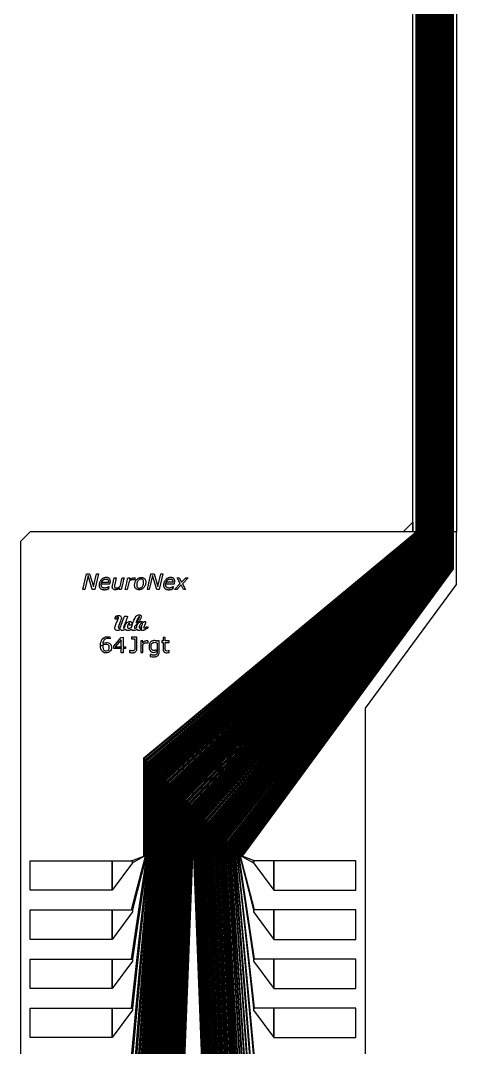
# Model space of a CAD drawing. Header units: inches. Extents: x 115980 to 170179, y 57000 to 74333.
# Drawn here: x 133414 to 134316, y 59965 to 62088 of the extents above; entities that cross this region are included whole.
import ezdxf

# ---------------------------------------------------------------- set-up
doc = ezdxf.new("R2010")
doc.units = ezdxf.units.IN
doc.header["$MEASUREMENT"] = 0
for name, color, linetype in [('metal', 221, 'Continuous'), ('nitride window', 40, 'Continuous'), ('profile', 140, 'Continuous')]:
    doc.layers.add(name, color=color, linetype=linetype)

msp = doc.modelspace()

# ---------------------------------------------------------------- linework, layer by layer
at = {"layer": 'metal'}
for points in [[(134233.1, 64670.5), (134233.7, 64670.5), (134233.7, 61030.7), (134233.1, 61030.7)], [(134234.3, 64670.5), (134234.9, 64670.5), (134234.9, 61030.7), (134234.3, 61030.7)], [(134235.5, 64670.5), (134236.1, 64670.5), (134236.1, 61030.7), (134235.5, 61030.7)], [(134236.7, 64670.5), (134237.3, 64670.5), (134237.3, 61030.7), (134236.7, 61030.7)], [(134237.9, 64670.5), (134238.5, 64670.5), (134238.5, 61030.7), (134237.9, 61030.7)], [(134239.1, 64670.5), (134239.7, 64670.5), (134239.7, 61030.7), (134239.1, 61030.7)], [(134240.3, 64670.5), (134240.9, 64670.5), (134240.9, 61030.7), (134240.3, 61030.7)], [(134241.5, 64670.5), (134242.1, 64670.5), (134242.1, 61030.7), (134241.5, 61030.7)], [(134242.7, 64670.5), (134243.3, 64670.5), (134243.3, 61030.7), (134242.7, 61030.7)], [(134243.9, 64670.5), (134244.5, 64670.5), (134244.5, 61030.7), (134243.9, 61030.7)], [(134245.1, 64670.5), (134245.7, 64670.5), (134245.7, 61030.7), (134245.1, 61030.7)], [(134246.3, 64670.5), (134246.9, 64670.5), (134246.9, 61030.7), (134246.3, 61030.7)], [(134247.5, 64670.5), (134248.1, 64670.5), (134248.1, 61030.7), (134247.5, 61030.7)], [(134248.7, 64670.5), (134249.3, 64670.5), (134249.3, 61030.7), (134248.7, 61030.7)], [(134249.9, 64670.5), (134250.5, 64670.5), (134250.5, 61030.7), (134249.9, 61030.7)], [(134251.1, 64670.5), (134251.7, 64670.5), (134251.7, 61030.7), (134251.1, 61030.7)], [(134252.3, 64670.5), (134252.9, 64670.5), (134252.9, 61030.7), (134252.3, 61030.7)], [(134253.5, 64670.5), (134254.1, 64670.5), (134254.1, 61030.7), (134253.5, 61030.7)], [(134254.7, 64670.5), (134255.3, 64670.5), (134255.3, 61030.7), (134254.7, 61030.7)], [(134255.9, 64670.5), (134256.5, 64670.5), (134256.5, 61030.7), (134255.9, 61030.7)], [(134257.1, 64670.5), (134257.7, 64670.5), (134257.7, 61030.7), (134257.1, 61030.7)], [(134258.3, 64670.5), (134258.9, 64670.5), (134258.9, 61030.7), (134258.3, 61030.7)], [(134259.5, 64670.5), (134260.1, 64670.5), (134260.1, 61030.7), (134259.5, 61030.7)], [(134260.7, 64670.5), (134261.3, 64670.5), (134261.3, 61030.7), (134260.7, 61030.7)], [(134261.9, 64670.5), (134262.5, 64670.5), (134262.5, 61030.7), (134261.9, 61030.7)], [(134263.1, 64670.5), (134263.7, 64670.5), (134263.7, 61030.7), (134263.1, 61030.7)], [(134264.3, 64670.5), (134264.9, 64670.5), (134264.9, 61030.7), (134264.3, 61030.7)], [(134265.5, 64670.5), (134266.1, 64670.5), (134266.1, 61030.7), (134265.5, 61030.7)], [(134266.7, 64670.5), (134267.3, 64670.5), (134267.3, 61030.7), (134266.7, 61030.7)], [(134267.9, 64670.5), (134268.5, 64670.5), (134268.5, 61030.7), (134267.9, 61030.7)], [(134269.1, 64670.5), (134269.7, 64670.5), (134269.7, 61030.7), (134269.1, 61030.7)], [(134270.3, 64670.5), (134270.9, 64670.5), (134270.9, 61030.7), (134270.3, 61030.7)], [(134271.5, 64670.5), (134272.1, 64670.5), (134272.1, 61030.7), (134271.5, 61030.7)], [(134272.7, 64670.5), (134273.3, 64670.5), (134273.3, 61030.7), (134272.7, 61030.7)], [(134273.9, 64670.5), (134274.5, 64670.5), (134274.5, 61030.7), (134273.9, 61030.7)], [(134275.1, 64670.5), (134275.7, 64670.5), (134275.7, 61030.7), (134275.1, 61030.7)], [(134276.3, 64670.5), (134276.9, 64670.5), (134276.9, 61030.7), (134276.3, 61030.7)], [(134277.5, 64670.5), (134278.1, 64670.5), (134278.1, 61030.7), (134277.5, 61030.7)], [(134278.7, 64670.5), (134279.3, 64670.5), (134279.3, 61030.7), (134278.7, 61030.7)], [(134279.9, 64670.5), (134280.5, 64670.5), (134280.5, 61030.7), (134279.9, 61030.7)], [(134281.1, 64670.5), (134281.7, 64670.5), (134281.7, 61030.7), (134281.1, 61030.7)], [(134282.3, 64670.5), (134282.9, 64670.5), (134282.9, 61030.7), (134282.3, 61030.7)], [(134283.5, 64670.5), (134284.1, 64670.5), (134284.1, 61030.7), (134283.5, 61030.7)], [(134284.7, 64670.5), (134285.3, 64670.5), (134285.3, 61030.7), (134284.7, 61030.7)], [(134285.9, 64670.5), (134286.5, 64670.5), (134286.5, 61030.7), (134285.9, 61030.7)], [(134287.1, 64670.5), (134287.7, 64670.5), (134287.7, 61030.7), (134287.1, 61030.7)], [(134288.3, 64670.5), (134288.9, 64670.5), (134288.9, 61030.7), (134288.3, 61030.7)], [(134289.5, 64670.5), (134290.1, 64670.5), (134290.1, 61030.7), (134289.5, 61030.7)], [(134290.7, 64670.5), (134291.3, 64670.5), (134291.3, 61030.7), (134290.7, 61030.7)], [(134291.9, 64670.5), (134292.5, 64670.5), (134292.5, 61030.7), (134291.9, 61030.7)], [(134293.1, 64670.5), (134293.7, 64670.5), (134293.7, 61030.7), (134293.1, 61030.7)], [(134294.3, 64670.5), (134294.9, 64670.5), (134294.9, 61030.7), (134294.3, 61030.7)], [(134295.5, 64670.5), (134296.1, 64670.5), (134296.1, 61030.7), (134295.5, 61030.7)], [(134296.7, 64670.5), (134297.3, 64670.5), (134297.3, 61030.7), (134296.7, 61030.7)], [(134297.9, 64670.5), (134298.5, 64670.5), (134298.5, 61030.7), (134297.9, 61030.7)], [(134299.1, 64670.5), (134299.7, 64670.5), (134299.7, 61030.7), (134299.1, 61030.7)], [(134300.3, 64670.5), (134300.9, 64670.5), (134300.9, 61030.7), (134300.3, 61030.7)], [(134301.5, 64670.5), (134302.1, 64670.5), (134302.1, 61030.7), (134301.5, 61030.7)], [(134302.7, 64670.5), (134303.3, 64670.5), (134303.3, 61030.7), (134302.7, 61030.7)], [(134303.9, 64670.5), (134304.5, 64670.5), (134304.5, 61030.7), (134303.9, 61030.7)], [(134305.1, 64670.5), (134305.7, 64670.5), (134305.7, 61030.7), (134305.1, 61030.7)], [(134306.3, 64670.5), (134306.9, 64670.5), (134306.9, 61030.7), (134306.3, 61030.7)], [(134307.5, 64670.5), (134308.1, 64670.5), (134308.1, 61030.7), (134307.5, 61030.7)], [(134308.7, 64670.5), (134309.3, 64670.5), (134309.3, 61030.7), (134308.7, 61030.7)], [(133671.2, 60360.4), (133669.6, 60360.4), (133669.6, 60563.6), (134233.1, 61030.7), (134233.7, 61030.7), (134233.7, 61030.1), (133671.2, 60562), (133671.2, 60360.4)], [(133674.4, 60360.4), (133672.8, 60360.4), (133672.8, 60410.4), (133672.8, 60560.4), (134234.3, 61029.5), (134234.3, 61030.7), (134234.9, 61030.7), (134234.9, 61028.9), (133674.4, 60558.8), (133674.4, 60360.4)], [(134236.1, 61030.7), (134235.5, 61030.7), (134235.5, 61028.3), (133676, 60557.2), (133676, 60360.4), (133677.6, 60360.4), (133677.6, 60555.6), (134236.1, 61027.7), (134236.1, 61030.7)], [(134237.3, 61030.7), (134236.7, 61030.7), (134236.7, 61027.1), (133679.2, 60554), (133679.2, 60360.4), (133680.8, 60360.4), (133680.8, 60552.4), (134237.3, 61026.5), (134237.3, 61030.7)], [(134238.5, 61030.7), (134237.9, 61030.7), (134237.9, 61025.9), (133682.4, 60550.8), (133682.4, 60360.4), (133684, 60360.4), (133684, 60549.2), (134238.5, 61025.3), (134238.5, 61030.7)], [(134239.7, 61030.7), (134239.1, 61030.7), (134239.1, 61024.7), (133685.6, 60547.6), (133685.6, 60360.4), (133687.2, 60360.4), (133687.2, 60546), (134239.7, 61024.1), (134239.7, 61030.7)], [(134240.9, 61030.7), (134240.3, 61030.7), (134240.3, 61023.5), (133688.8, 60544.4), (133688.8, 60360.4), (133690.4, 60360.4), (133690.4, 60542.8), (134240.9, 61022.9), (134240.9, 61030.7)], [(133693.6, 60360.4), (133692, 60360.4), (133692, 60541.2), (134241.5, 61022.3), (134241.5, 61030.7), (134242.1, 61030.7), (134242.1, 61021.7), (133693.6, 60539.6)], [(133696.8, 60360.4), (133695.2, 60360.4), (133695.2, 60538), (134242.7, 61021.1), (134242.7, 61030.7), (134243.3, 61030.7), (134243.3, 61020.5), (133696.8, 60536.4)], [(133700, 60360.4), (133698.4, 60360.4), (133698.4, 60534.8), (134243.9, 61019.9), (134243.9, 61030.7), (134244.5, 61030.7), (134244.5, 61019.3), (133700, 60533.2)], [(133703.2, 60360.4), (133701.6, 60360.4), (133701.6, 60410.4), (133701.6, 60531.6), (134245.1, 61018.7), (134245.1, 61030.7), (134245.7, 61030.7), (134245.7, 61018.1), (133703.2, 60530), (133703.2, 60360.4)], [(134246.9, 61030.7), (134246.3, 61030.7), (134246.3, 61017.5), (133704.8, 60528.4), (133704.8, 60360.4), (133706.4, 60360.4), (133706.4, 60526.8), (134246.9, 61016.9), (134246.9, 61030.7)], [(134248.1, 61030.7), (134247.5, 61030.7), (134247.5, 61016.3), (133708, 60525.2), (133708, 60360.4), (133709.6, 60360.4), (133709.6, 60523.6), (134248.1, 61015.7), (134248.1, 61030.7)], [(134249.3, 61030.7), (134248.7, 61030.7), (134248.7, 61015.1), (133711.2, 60522), (133711.2, 60360.4), (133712.8, 60360.4), (133712.8, 60520.4), (134249.3, 61014.5), (134249.3, 61030.7)], [(134250.5, 61030.7), (134249.9, 61030.7), (134249.9, 61013.9), (133714.4, 60518.8), (133714.4, 60360.4), (133716, 60360.4), (133716, 60517.2), (134250.5, 61013.3), (134250.5, 61030.7)], [(134251.7, 61030.7), (134251.1, 61030.7), (134251.1, 61012.7), (133717.6, 60515.6), (133717.6, 60360.4), (133719.2, 60360.4), (133719.2, 60514), (134251.7, 61012.1), (134251.7, 61030.7)], [(133722.4, 60360.4), (133720.8, 60360.4), (133720.8, 60512.4), (134252.3, 61011.5), (134252.3, 61030.7), (134252.9, 61030.7), (134252.9, 61010.9), (133722.4, 60510.8)], [(133725.6, 60360.4), (133724, 60360.4), (133724, 60509.2), (134253.5, 61010.3), (134253.5, 61030.7), (134254.1, 61030.7), (134254.1, 61009.7), (133725.6, 60507.6)], [(133728.8, 60360.4), (133727.2, 60360.4), (133727.2, 60410.4), (133727.2, 60506), (134254.7, 61009.1), (134254.7, 61030.7), (134255.3, 61030.7), (134255.3, 61008.5), (133728.8, 60504.4), (133728.8, 60360.4)], [(134256.5, 61030.7), (134255.9, 61030.7), (134255.9, 61007.9), (133730.4, 60502.8), (133730.4, 60360.4), (133732, 60360.4), (133732, 60501.2), (134256.5, 61007.3), (134256.5, 61030.7)], [(134257.7, 61030.7), (134257.1, 61030.7), (134257.1, 61006.7), (133733.6, 60499.6), (133733.6, 60360.4), (133735.2, 60360.4), (133735.2, 60498), (134257.7, 61006.1), (134257.7, 61030.7)], [(134258.9, 61030.7), (134258.3, 61030.7), (134258.3, 61005.5), (133736.8, 60496.4), (133736.8, 60360.4), (133738.4, 60360.4), (133738.4, 60494.8), (134258.9, 61004.9), (134258.9, 61030.7)], [(134260.1, 61030.7), (134259.5, 61030.7), (134259.5, 61004.3), (133740, 60493.2), (133740, 60360.4), (133741.6, 60360.4), (133741.6, 60491.6), (134260.1, 61003.7), (134260.1, 61030.7)], [(134261.3, 61030.7), (134260.7, 61030.7), (134260.7, 61003.1), (133743.2, 60490), (133743.2, 60360.4), (133744.8, 60360.4), (133744.8, 60488.4), (134261.3, 61002.5), (134261.3, 61030.7)], [(133748, 60360.4), (133746.4, 60360.4), (133746.4, 60486.8), (134261.9, 61001.9), (134261.9, 61030.7), (134262.5, 61030.7), (134262.5, 61001.3), (133748, 60485.2)], [(133751.2, 60360.4), (133749.6, 60360.4), (133749.6, 60483.6), (134263.1, 61000.7), (134263.1, 61030.7), (134263.7, 61030.7), (134263.7, 61000.1), (133751.2, 60482)], [(133754.4, 60360.4), (133752.8, 60360.4), (133752.8, 60480.4), (134264.3, 60999.5), (134264.3, 61030.7), (134264.9, 61030.7), (134264.9, 60998.9), (133754.4, 60478.8)], [(133757.6, 60360.4), (133756, 60360.4), (133756, 60410.4), (133756, 60477.2), (134265.5, 60998.3), (134265.5, 61030.7), (134266.1, 61030.7), (134266.1, 60997.7), (133757.6, 60475.6), (133757.6, 60360.4)], [(134267.3, 61030.7), (134266.7, 61030.7), (134266.7, 60997.1), (133759.2, 60474), (133759.2, 60360.4), (133760.8, 60360.4), (133760.8, 60472.4), (134267.3, 60996.5), (134267.3, 61030.7)], [(134268.5, 61030.7), (134267.9, 61030.7), (134267.9, 60995.9), (133762.4, 60470.8), (133762.4, 60360.4), (133764, 60360.4), (133764, 60469.2), (134268.5, 60995.3), (134268.5, 61030.7)], [(134269.7, 61030.7), (134269.1, 61030.7), (134269.1, 60994.7), (133765.6, 60467.6), (133765.6, 60360.4), (133767.2, 60360.4), (133767.2, 60466), (134269.7, 60994.1), (134269.7, 61030.7)], [(134270.9, 61030.7), (134270.3, 61030.7), (134270.3, 60993.5), (133768.8, 60464.4), (133768.8, 60360.4), (133770.4, 60360.4), (133770.4, 60462.8), (134270.9, 60992.9), (134270.9, 61030.7)], [(134272.1, 61030.7), (134271.5, 61030.7), (134271.5, 60992.3), (133772, 60461.2), (133772, 60360.4), (133773.6, 60360.4), (133773.6, 60459.6), (134272.1, 60991.7), (134272.1, 61030.7)], [(133776.8, 60360.4), (133775.2, 60360.4), (133775.2, 60458), (134272.7, 60991.1), (134272.7, 61030.7), (134273.3, 61030.7), (134273.3, 60990.5), (133776.8, 60456.4)], [(133780, 60360.4), (133778.4, 60360.4), (133778.4, 60454.8), (134273.9, 60989.9), (134273.9, 61030.7), (134274.5, 61030.7), (134274.5, 60989.3), (133780, 60453.2)], [(134275.7, 61030.7), (134275.1, 61030.7), (134275.1, 60988.7), (133781.6, 60451.6), (133781.6, 60360.4), (133783.2, 60360.4), (133783.2, 60450), (134275.7, 60988.1), (134275.7, 61030.7)], [(134276.9, 61030.7), (134276.3, 61030.7), (134276.3, 60987.5), (133784.8, 60448.4), (133784.8, 60360.4), (133786.4, 60360.4), (133786.4, 60446.8), (134276.9, 60986.9), (134276.9, 61030.7)], [(134278.1, 61030.7), (134277.5, 61030.7), (134277.5, 60986.3), (133788, 60445.2), (133788, 60360.4), (133789.6, 60360.4), (133789.6, 60443.6), (134278.1, 60985.7), (134278.1, 61030.7)], [(134279.3, 61030.7), (134278.7, 61030.7), (134278.7, 60985.1), (133791.2, 60442), (133791.2, 60360.4), (133792.8, 60360.4), (133792.8, 60440.4), (134279.3, 60984.5), (134279.3, 61030.7)], [(134280.5, 61030.7), (134279.9, 61030.7), (134279.9, 60983.9), (133794.4, 60438.8), (133794.4, 60360.4), (133796, 60360.4), (133796, 60437.2), (134280.5, 60983.3), (134280.5, 61030.7)], [(133799.2, 60360.4), (133797.6, 60360.4), (133797.6, 60435.6), (134281.1, 60982.7), (134281.1, 61030.7), (134281.7, 61030.7), (134281.7, 60982.1), (133799.2, 60434)], [(133802.4, 60360.4), (133800.8, 60360.4), (133800.8, 60432.4), (134282.3, 60981.5), (134282.3, 61030.7), (134282.9, 61030.7), (134282.9, 60980.9), (133802.4, 60430.8)], [(133805.6, 60360.4), (133804, 60360.4), (133804, 60429.2), (134283.5, 60980.3), (134283.5, 61030.7), (134284.1, 61030.7), (134284.1, 60979.7), (133805.6, 60427.6)], [(133807.2, 60360.4), (133808.8, 60360.4), (133808.8, 60424.4), (134285.3, 60978.5), (134285.3, 61030.7), (134284.7, 61030.7), (134284.7, 60979.1), (133807.2, 60426), (133807.2, 60360.4)], [(134286.5, 61030.7), (134285.9, 61030.7), (134285.9, 60977.9), (133810.4, 60422.8), (133810.4, 60360.4), (133812, 60360.4), (133812, 60421.2), (134286.5, 60977.3), (134286.5, 61030.7)], [(134287.7, 61030.7), (134287.1, 61030.7), (134287.1, 60976.7), (133813.6, 60419.6), (133813.6, 60360.4), (133815.2, 60360.4), (133815.2, 60418), (134287.7, 60976.1), (134287.7, 61030.7)], [(134288.9, 61030.7), (134288.3, 61030.7), (134288.3, 60975.5), (133816.8, 60416.4), (133816.8, 60360.4), (133818.4, 60360.4), (133818.4, 60414.8), (134288.9, 60974.9), (134288.9, 61030.7)], [(134290.1, 61030.7), (134289.5, 61030.7), (134289.5, 60974.3), (133820, 60413.2), (133820, 60360.4), (133821.6, 60360.4), (133821.6, 60411.6), (134290.1, 60973.7), (134290.1, 61030.7)], [(134291.3, 61030.7), (134290.7, 61030.7), (134290.7, 60973.1), (133823.2, 60410), (133823.2, 60360.4), (133824.8, 60360.4), (133824.8, 60408.4), (134291.3, 60972.5), (134291.3, 61030.7)], [(133828, 60360.4), (133826.4, 60360.4), (133826.4, 60406.8), (134291.9, 60971.9), (134291.9, 61030.7), (134292.5, 61030.7), (134292.5, 60971.3), (133828, 60405.2)], [(133831.2, 60360.4), (133829.6, 60360.4), (133829.6, 60403.6), (134293.1, 60970.7), (134293.1, 61030.7), (134293.7, 61030.7), (134293.7, 60970.1), (133831.2, 60402)], [(133832.8, 60360.4), (133834.4, 60360.4), (133834.4, 60398.8), (134294.9, 60968.9), (134294.9, 61030.7), (134294.3, 61030.7), (134294.3, 60969.5), (133832.8, 60400.4), (133832.8, 60360.4)], [(134296.1, 61030.7), (134295.5, 61030.7), (134295.5, 60968.3), (133836, 60397.2), (133836, 60360.4), (133837.6, 60360.4), (133837.6, 60395.6), (134296.1, 60967.7), (134296.1, 61030.7)], [(134297.3, 61030.7), (134296.7, 61030.7), (134296.7, 60967.1), (133839.2, 60394), (133839.2, 60360.4), (133840.8, 60360.4), (133840.8, 60392.4), (134297.3, 60966.5), (134297.3, 61030.7)], [(134298.5, 61030.7), (134297.9, 61030.7), (134297.9, 60965.9), (133842.4, 60390.8), (133842.4, 60360.4), (133844, 60360.4), (133844, 60389.2), (134298.5, 60965.3), (134298.5, 61030.7)], [(134299.7, 61030.7), (134299.1, 61030.7), (134299.1, 60964.7), (133845.6, 60387.6), (133845.6, 60360.4), (133847.2, 60360.4), (133847.2, 60386), (134299.7, 60964.1), (134299.7, 61030.7)], [(134300.9, 61030.7), (134300.3, 61030.7), (134300.3, 60963.5), (133848.8, 60384.4), (133848.8, 60360.4), (133850.4, 60360.4), (133850.4, 60382.8), (134300.9, 60962.9), (134300.9, 61030.7)], [(133853.6, 60360.4), (133852, 60360.4), (133852, 60381.2), (134301.5, 60962.3), (134301.5, 61030.7), (134302.1, 61030.7), (134302.1, 60961.7), (133853.6, 60379.6)], [(133856.8, 60360.4), (133855.2, 60360.4), (133855.2, 60378), (134302.7, 60961.1), (134302.7, 61030.7), (134303.3, 61030.7), (134303.3, 60960.5), (133856.8, 60376.4)], [(133860, 60360.4), (133858.4, 60360.4), (133858.4, 60374.8), (134303.9, 60959.9), (134303.9, 61030.7), (134304.5, 61030.7), (134304.5, 60959.3), (133860, 60373.2)], [(133861.6, 60360.4), (133863.2, 60360.4), (133863.2, 60370), (134305.7, 60958.1), (134305.7, 61030.7), (134305.1, 61030.7), (134305.1, 60958.7), (133861.6, 60371.6), (133861.6, 60360.4)], [(134306.9, 61030.7), (134306.3, 61030.7), (134306.3, 60957.5), (133864.8, 60368.4), (133864.8, 60360.4), (133866.4, 60360.4), (133866.4, 60366.8), (134306.9, 60956.9), (134306.9, 61030.7)], [(133868, 60360.4), (133869.6, 60360.4), (133869.6, 60363.6), (134308.1, 60955.7), (134308.1, 61030.7), (134307.5, 61030.7), (134307.5, 60956.3), (133868, 60365.2), (133868, 60360.4)], [(133872.8, 60360.4), (133871.2, 60360.4), (133871.2, 60362), (134308.7, 60955.1), (134308.7, 61030.7), (134309.3, 61030.7), (134309.3, 60954.5), (133872.8, 60360.4)], [(133543.6, 60911.8), (133551, 60943.8), (133557.4, 60943.8), (133565.3, 60917.7), (133571.6, 60943.8), (133575.7, 60943.8), (133567.9, 60911.8), (133562.9, 60911.8), (133554.2, 60940.4), (133547.6, 60911.8)], [(133581.6, 60923.4), (133599.4, 60923.5), (133599.7, 60924.7), (133600, 60926.3), (133600.2, 60928), (133600.2, 60929), (133600.1, 60930.2), (133599.8, 60931.6), (133599.3, 60932.8), (133599, 60933.3), (133598.6, 60933.8), (133598.2, 60934.3), (133597.6, 60934.8), (133597.1, 60935.2), (133596.7, 60935.4), (133596.1, 60935.7), (133595.2, 60936), (133594.4, 60936.2), (133593.6, 60936.4), (133592.6, 60936.4), (133591.6, 60936.5), (133590.7, 60936.4), (133590, 60936.4), (133589.2, 60936.3), (133588.3, 60936.1), (133587.4, 60935.8), (133586.6, 60935.5), (133585.8, 60935.2), (133584.8, 60934.6), (133584, 60934.1), (133583.2, 60933.5), (133582.4, 60932.8), (133581.6, 60932), (133580.8, 60931.1), (133580.1, 60930.2), (133579.5, 60929.3), (133579, 60928.4), (133578.5, 60927.4), (133578.1, 60926.4), (133577.8, 60925.4), (133577.6, 60924.4), (133577.4, 60923.5), (133577.3, 60922.8), (133577.2, 60922), (133577.2, 60921.2), (133577.2, 60920.7), (133577.2, 60920.1), (133577.2, 60919.5), (133577.2, 60918.8), (133577.3, 60918.4), (133577.4, 60917.8), (133577.6, 60917.3), (133577.8, 60916.6), (133578.1, 60915.9), (133578.4, 60915.4), (133578.7, 60915), (133578.8, 60914.8), (133579.3, 60914.3), (133579.7, 60913.9), (133580.1, 60913.5), (133580.7, 60913.1), (133581.4, 60912.6), (133582.1, 60912.3), (133582.5, 60912.1), (133583.2, 60911.9), (133583.4, 60911.8), (133584.1, 60911.7), (133584.6, 60911.5), (133585.3, 60911.4), (133586, 60911.4), (133586.7, 60911.3), (133587.2, 60911.3), (133587.6, 60911.3), (133588.1, 60911.2), (133588.6, 60911.3), (133589.2, 60911.3), (133589.8, 60911.3), (133590.4, 60911.4), (133590.8, 60911.5), (133591.4, 60911.6), (133591.9, 60911.7), (133592.4, 60911.8), (133592.8, 60911.9), (133593.3, 60912), (133593.7, 60912.1), (133594.1, 60912.3), (133594.5, 60912.4), (133594.9, 60912.5), (133595.5, 60912.8), (133596.1, 60913), (133597, 60913.3), (133597.9, 60917.6), (133597.7, 60917.6), (133597.2, 60917.3), (133596.6, 60917), (133596, 60916.6), (133595.6, 60916.5), (133595.1, 60916.2), (133594.7, 60916), (133594.2, 60915.9), (133593.8, 60915.7), (133593.4, 60915.5), (133592.9, 60915.4), (133592.6, 60915.3), (133592.1, 60915.1), (133591.6, 60915), (133591.1, 60914.9), (133590.7, 60914.8), (133590.3, 60914.7), (133589.8, 60914.7), (133589.3, 60914.7), (133588.8, 60914.6), (133588.2, 60914.6), (133587.8, 60914.7), (133587.4, 60914.7), (133586.8, 60914.7), (133586.3, 60914.8), (133586, 60914.9), (133585.5, 60915.1), (133585, 60915.2), (133584.7, 60915.4), (133584.3, 60915.6), (133584, 60915.8), (133583.6, 60916), (133583.4, 60916.3), (133583, 60916.6), (133582.9, 60916.7), (133582.7, 60917), (133582.5, 60917.3), (133582.2, 60917.7), (133582.1, 60917.9), (133582, 60918.2), (133581.9, 60918.4), (133581.8, 60918.7), (133581.7, 60919), (133581.5, 60919.6), (133581.4, 60920.4), (133581.4, 60921.1), (133581.4, 60921.8), (133581.5, 60922.6), (133581.6, 60923.2), (133581.6, 60923.4), (133581.6, 60923.4), (133582.2, 60926.4), (133582.3, 60926.7), (133582.4, 60927), (133582.5, 60927.3), (133582.7, 60927.8), (133582.8, 60928.1), (133583, 60928.4), (133583.1, 60928.7), (133583.3, 60929), (133583.4, 60929.2), (133583.6, 60929.4), (133583.8, 60929.8), (133584, 60929.9), (133584.2, 60930.2), (133584.4, 60930.4), (133584.7, 60930.8), (133584.9, 60930.9), (133585.2, 60931.2), (133585.4, 60931.4), (133585.7, 60931.6), (133586, 60931.8), (133586.2, 60931.9), (133586.5, 60932.1), (133586.7, 60932.2), (133586.8, 60932.3), (133587.1, 60932.4), (133587.3, 60932.5), (133587.5, 60932.6), (133587.8, 60932.7), (133588, 60932.8), (133588.2, 60932.9), (133588.5, 60933), (133588.7, 60933), (133589, 60933.1), (133589.2, 60933.1), (133589.4, 60933.2), (133589.7, 60933.2), (133590, 60933.3), (133590.2, 60933.3), (133590.5, 60933.3), (133590.9, 60933.3), (133591, 60933.3), (133591.2, 60933.3), (133591.5, 60933.3), (133591.7, 60933.3), (133591.9, 60933.2), (133592.1, 60933.2), (133592.2, 60933.2), (133592.5, 60933.2), (133592.8, 60933.1), (133593, 60933.1), (133593.3, 60933), (133593.4, 60933), (133593.5, 60932.9), (133593.6, 60932.9), (133593.8, 60932.8), (133593.9, 60932.7), (133594, 60932.7), (133594.2, 60932.6), (133594.2, 60932.6), (133594.3, 60932.5), (133594.4, 60932.4), (133594.5, 60932.4), (133594.6, 60932.3), (133594.7, 60932.2), (133594.8, 60932.1), (133594.9, 60932), (133595, 60931.9), (133595.1, 60931.8), (133595.3, 60931.6), (133595.5, 60931.3), (133595.6, 60931.1), (133595.7, 60930.8), (133595.8, 60930.6), (133595.9, 60930.5), (133596, 60930.2), (133596, 60930), (133596.1, 60929.7), (133596.1, 60929.5), (133596.2, 60929.1), (133596.2, 60928.8), (133596.2, 60928.4), (133596.2, 60928), (133596.2, 60927.7), (133596.2, 60927.4), (133596.1, 60927.2), (133596.1, 60926.9), (133596.1, 60926.6), (133596, 60926.4), (133582.3, 60926.4), (133582.2, 60926.4)], [(133608.3, 60935.8), (133612.3, 60935.8), (133610, 60925.5), (133609.2, 60922.2), (133609, 60921.2), (133608.8, 60920.5), (133608.7, 60919.8), (133608.6, 60918.8), (133608.6, 60917.9), (133608.8, 60917.1), (133609, 60916.5), (133609.4, 60916), (133609.6, 60915.7), (133609.8, 60915.5), (133610, 60915.4), (133610.2, 60915.3), (133610.4, 60915.2), (133610.7, 60915.1), (133611, 60915), (133611.2, 60915), (133611.5, 60914.9), (133611.8, 60914.9), (133612, 60914.9), (133612.3, 60914.9), (133612.6, 60914.9), (133612.9, 60914.9), (133613.1, 60914.9), (133613.5, 60914.9), (133613.7, 60914.9), (133614, 60915), (133614.4, 60915.1), (133614.7, 60915.1), (133614.9, 60915.2), (133615.2, 60915.3), (133615.5, 60915.4), (133615.9, 60915.5), (133616.3, 60915.7), (133616.7, 60915.9), (133617.1, 60916.1), (133617.5, 60916.3), (133617.8, 60916.4), (133618, 60916.5), (133618.2, 60916.7), (133618.5, 60916.8), (133618.8, 60917), (133619, 60917.1), (133619.2, 60917.2), (133619.4, 60917.4), (133619.7, 60917.6), (133619.9, 60917.7), (133620.1, 60917.8), (133620.2, 60917.9), (133620.3, 60917.9), (133621.6, 60923.7), (133623.5, 60931.7), (133624.4, 60935.8), (133628.5, 60935.8), (133627, 60929.6), (133625.9, 60924.5), (133625.2, 60921.8), (133622.9, 60911.8), (133618.8, 60911.8), (133619.4, 60914.5), (133618.9, 60914.1), (133618, 60913.5), (133617.1, 60913), (133616.2, 60912.5), (133615.5, 60912.2), (133614.7, 60911.8), (133613.8, 60911.5), (133613.2, 60911.4), (133612.6, 60911.3), (133612, 60911.2), (133611.2, 60911.1), (133610.5, 60911.1), (133609.8, 60911.2), (133609.3, 60911.3), (133608.6, 60911.4), (133608.1, 60911.5), (133607.6, 60911.7), (133607.1, 60912), (133606.7, 60912.2), (133606.4, 60912.4), (133606, 60912.7), (133605.7, 60913), (133605.3, 60913.5), (133605, 60914), (133604.7, 60914.6), (133604.5, 60915.2), (133604.4, 60915.9), (133604.3, 60916.5), (133604.3, 60917.2), (133604.3, 60917.8), (133604.4, 60918.6), (133604.6, 60919.7), (133604.6, 60920.3), (133604.8, 60921), (133605.2, 60922.5), (133605.8, 60925.3), (133607.6, 60932.8), (133608.3, 60935.8), (133608.3, 60935.8)], [(133636.4, 60935.8), (133640.5, 60935.8), (133639.7, 60932.2), (133640.8, 60933), (133642.1, 60933.8), (133643.5, 60934.6), (133645, 60935.2), (133646.4, 60935.6), (133647.6, 60935.8), (133648.7, 60935.8), (133649.9, 60935.8), (133650.8, 60935.6), (133651.4, 60935.5), (133650.4, 60931.5), (133650.1, 60931.5), (133649.6, 60931.7), (133648.5, 60931.8), (133647.5, 60931.9), (133646.5, 60932), (133645.4, 60931.8), (133644.2, 60931.6), (133642.5, 60930.9), (133641.5, 60930.4), (133640.4, 60929.8), (133639.5, 60929.2), (133638.9, 60928.8), (133635, 60911.8), (133630.9, 60911.8), (133634.1, 60925.7), (133635.9, 60933.4)], [(133664.3, 60936.5), (133665.8, 60936.4), (133667.1, 60936.2), (133668.1, 60935.9), (133669.2, 60935.4), (133670.5, 60934.6), (133671.3, 60933.8), (133672.2, 60932.6), (133672.8, 60931.2), (133673.1, 60930.2), (133673.3, 60929.1), (133673.4, 60928.1), (133673.4, 60926.8), (133673.3, 60925.2), (133673.2, 60924.2), (133672.9, 60923.1), (133672.7, 60922.1), (133672.6, 60921.6), (133672.2, 60920.5), (133671.9, 60919.7), (133671.5, 60918.9), (133671, 60918), (133670.7, 60917.6), (133670, 60916.5), (133669.1, 60915.4), (133668.1, 60914.3), (133666.7, 60913.2), (133665.3, 60912.4), (133663.8, 60911.8), (133662.5, 60911.5), (133661.2, 60911.2), (133659.5, 60911.1), (133658.5, 60911.2), (133656.8, 60911.4), (133655.7, 60911.7), (133654.8, 60912.1), (133653.9, 60912.7), (133653.2, 60913.3), (133652.3, 60914.1), (133651.7, 60915), (133651.2, 60916), (133650.9, 60916.9), (133650.6, 60918.1), (133650.5, 60919.4), (133650.4, 60920.8), (133650.5, 60921.8), (133650.6, 60923.5), (133651.1, 60925.4), (133651.6, 60927.1), (133652.4, 60928.9), (133653.5, 60930.7), (133654.6, 60932.1), (133655.7, 60933.2), (133656.9, 60934.2), (133658.3, 60935), (133660, 60935.7), (133661.5, 60936.2), (133662.6, 60936.4), (133663.5, 60936.4), (133664.2, 60936.5), (133664.2, 60933.1), (133663.2, 60933.1), (133662.2, 60932.9), (133661.4, 60932.7), (133660.5, 60932.4), (133659.5, 60931.8), (133658.6, 60931), (133657.7, 60930.1), (133656.9, 60929), (133656.4, 60928.2), (133655.9, 60927), (133655.3, 60925.6), (133655, 60924.4), (133654.8, 60923.1), (133654.7, 60921.8), (133654.7, 60919.9), (133654.8, 60918.5), (133655.3, 60917), (133655.9, 60916.2), (133656.6, 60915.5), (133657.5, 60915), (133658.4, 60914.7), (133659.7, 60914.5), (133661, 60914.5), (133662.4, 60914.8), (133663.6, 60915.4), (133665, 60916.3), (133666.5, 60918), (133667.3, 60919.3), (133668, 60920.7), (133668.6, 60922.5), (133669, 60924.7), (133669, 60926.4), (133669.1, 60928), (133668.8, 60929.4), (133668.3, 60930.7), (133667.8, 60931.5), (133667.2, 60932), (133666.5, 60932.5), (133665.4, 60932.9), (133664.6, 60933.1), (133664.2, 60933.1)], [(133676.8, 60911.9), (133684.2, 60943.8), (133690.6, 60943.8), (133698.4, 60917.7), (133704.8, 60943.8), (133708.9, 60943.8), (133701.1, 60911.8), (133696.1, 60911.8), (133687.4, 60940.5), (133680.8, 60911.8)], [(133714.8, 60923.5), (133732.6, 60923.5), (133732.9, 60924.8), (133733.2, 60926.3), (133733.4, 60928), (133733.4, 60929.1), (133733.3, 60930.2), (133733, 60931.6), (133732.5, 60932.8), (133732.2, 60933.4), (133731.8, 60933.9), (133731.4, 60934.3), (133730.8, 60934.8), (133730.3, 60935.2), (133729.9, 60935.4), (133729.3, 60935.7), (133728.4, 60936.1), (133727.6, 60936.3), (133726.8, 60936.4), (133725.8, 60936.5), (133724.8, 60936.5), (133723.9, 60936.5), (133723.2, 60936.4), (133722.4, 60936.3), (133721.5, 60936.1), (133720.6, 60935.9), (133719.8, 60935.6), (133719, 60935.2), (133718, 60934.7), (133717.2, 60934.2), (133716.4, 60933.6), (133715.6, 60932.8), (133714.8, 60932), (133714, 60931.2), (133713.3, 60930.2), (133712.7, 60929.3), (133712.2, 60928.4), (133711.7, 60927.4), (133711.3, 60926.4), (133711, 60925.4), (133710.8, 60924.5), (133710.6, 60923.5), (133710.5, 60922.8), (133710.4, 60922), (133710.4, 60921.2), (133710.4, 60920.8), (133710.4, 60920.2), (133710.4, 60919.5), (133710.4, 60918.9), (133710.5, 60918.4), (133710.6, 60917.8), (133710.8, 60917.3), (133711, 60916.6), (133711.3, 60916), (133711.6, 60915.4), (133711.9, 60915.1), (133712, 60914.8), (133712.5, 60914.3), (133712.8, 60913.9), (133713.3, 60913.6), (133713.9, 60913.1), (133714.6, 60912.7), (133715.3, 60912.3), (133715.7, 60912.2), (133716.4, 60911.9), (133716.6, 60911.9), (133717.3, 60911.7), (133717.8, 60911.6), (133718.5, 60911.5), (133719.2, 60911.4), (133719.9, 60911.3), (133720.4, 60911.3), (133720.8, 60911.3), (133721.3, 60911.3), (133721.8, 60911.3), (133722.4, 60911.3), (133723, 60911.4), (133723.5, 60911.4), (133724, 60911.5), (133724.6, 60911.6), (133725.1, 60911.7), (133725.6, 60911.9), (133726, 60911.9), (133726.4, 60912), (133726.9, 60912.2), (133727.3, 60912.3), (133727.7, 60912.4), (133728.1, 60912.6), (133728.7, 60912.8), (133729.3, 60913), (133730.2, 60913.3), (133731.1, 60917.7), (133730.9, 60917.7), (133730.4, 60917.4), (133729.8, 60917), (133729.2, 60916.7), (133728.8, 60916.5), (133728.3, 60916.3), (133727.9, 60916.1), (133727.4, 60915.9), (133727, 60915.7), (133726.6, 60915.6), (133726.1, 60915.4), (133725.8, 60915.3), (133725.3, 60915.2), (133724.8, 60915), (133724.3, 60914.9), (133723.9, 60914.9), (133723.5, 60914.8), (133723, 60914.7), (133722.5, 60914.7), (133722, 60914.7), (133721.4, 60914.7), (133721, 60914.7), (133720.6, 60914.7), (133720, 60914.8), (133719.5, 60914.9), (133719.2, 60915), (133718.7, 60915.1), (133718.2, 60915.3), (133717.9, 60915.4), (133717.5, 60915.6), (133717.2, 60915.8), (133716.8, 60916.1), (133716.6, 60916.3), (133716.2, 60916.6), (133716.1, 60916.8), (133715.9, 60917), (133715.6, 60917.3), (133715.4, 60917.8), (133715.3, 60917.9), (133715.1, 60918.2), (133715, 60918.5), (133715, 60918.8), (133714.9, 60919), (133714.7, 60919.6), (133714.6, 60920.4), (133714.6, 60921.1), (133714.6, 60921.9), (133714.7, 60922.6), (133714.8, 60923.3), (133714.8, 60923.4), (133714.8, 60923.5), (133715.4, 60926.5), (133715.5, 60926.7), (133715.6, 60927.1), (133715.7, 60927.4), (133715.9, 60927.8), (133716, 60928.1), (133716.2, 60928.5), (133716.3, 60928.7), (133716.5, 60929), (133716.6, 60929.2), (133716.8, 60929.4), (133717, 60929.8), (133717.1, 60929.9), (133717.4, 60930.3), (133717.6, 60930.4), (133717.9, 60930.8), (133718.1, 60931), (133718.4, 60931.2), (133718.6, 60931.4), (133718.9, 60931.6), (133719.2, 60931.8), (133719.4, 60932), (133719.7, 60932.1), (133719.8, 60932.3), (133720, 60932.3), (133720.2, 60932.5), (133720.5, 60932.6), (133720.7, 60932.7), (133721, 60932.8), (133721.2, 60932.9), (133721.4, 60932.9), (133721.7, 60933), (133721.9, 60933.1), (133722.2, 60933.1), (133722.4, 60933.2), (133722.6, 60933.2), (133722.9, 60933.2), (133723.2, 60933.3), (133723.4, 60933.3), (133723.7, 60933.3), (133724.1, 60933.3), (133724.2, 60933.3), (133724.4, 60933.3), (133724.7, 60933.3), (133724.9, 60933.3), (133725.1, 60933.3), (133725.3, 60933.3), (133725.4, 60933.2), (133725.7, 60933.2), (133726, 60933.1), (133726.2, 60933.1), (133726.5, 60933), (133726.6, 60933), (133726.7, 60932.9), (133726.8, 60932.9), (133727, 60932.8), (133727.1, 60932.8), (133727.2, 60932.7), (133727.4, 60932.6), (133727.4, 60932.6), (133727.5, 60932.5), (133727.6, 60932.5), (133727.7, 60932.4), (133727.8, 60932.3), (133727.9, 60932.3), (133728, 60932.2), (133728.1, 60932), (133728.2, 60931.9), (133728.3, 60931.8), (133728.5, 60931.6), (133728.7, 60931.4), (133728.8, 60931.1), (133728.9, 60930.9), (133729, 60930.6), (133729.1, 60930.5), (133729.2, 60930.2), (133729.2, 60930), (133729.3, 60929.8), (133729.3, 60929.5), (133729.4, 60929.1), (133729.4, 60928.8), (133729.4, 60928.5), (133729.4, 60928), (133729.4, 60927.8), (133729.4, 60927.5), (133729.3, 60927.2), (133729.3, 60926.9), (133729.2, 60926.6), (133729.2, 60926.5), (133715.5, 60926.5), (133715.4, 60926.5)], [(133738.4, 60935.8), (133742.8, 60935.8), (133747.6, 60926.7), (133756.4, 60935.8), (133761.3, 60935.8), (133749.3, 60923.7), (133755.8, 60911.8), (133751.3, 60911.8), (133746.5, 60921), (133737.7, 60911.8), (133732.8, 60911.8), (133744.9, 60923.9)], [(133611.3, 60850), (133610.5, 60850.3), (133610.1, 60851.4), (133610.2, 60853.4), (133612.1, 60856.4), (133613.7, 60857.3), (133615.4, 60858), (133617, 60858.2), (133618, 60858.2), (133619, 60858), (133620.3, 60857.5), (133621.2, 60856.8), (133621.9, 60856.1), (133622.6, 60854.6), (133623, 60853.3), (133623.1, 60852.1), (133622.9, 60850.6), (133622.1, 60848.8), (133621.3, 60846.5), (133617.6, 60837.5), (133616.8, 60834.8), (133616.6, 60833.4), (133616.8, 60832.2), (133617.7, 60831.6), (133618.6, 60831.5), (133619.4, 60831.9), (133620.2, 60832.8), (133620.7, 60833.7), (133621.2, 60834.7), (133621.9, 60836.2), (133622.5, 60837.6), (133628.9, 60855.2), (133629.5, 60855.9), (133630.2, 60856.4), (133631, 60856.5), (133632.7, 60856.6), (133633.9, 60856.5), (133634.5, 60856.4), (133635.7, 60856), (133635.8, 60855.5), (133635.5, 60854.5), (133634.5, 60851.7), (133633.2, 60848.2), (133632.9, 60846.8), (133632.2, 60845.2), (133631.1, 60842.3), (133629, 60836.9), (133628.2, 60835), (133627.6, 60833.5), (133627.4, 60832.5), (133627.7, 60831.6), (133628.4, 60831.8), (133629.6, 60832.8), (133629.9, 60833.6), (133630.4, 60835.4), (133630.7, 60836.8), (133630.9, 60837.7), (133631.6, 60839.1), (133632.4, 60840.6), (133633.5, 60842.1), (133634.6, 60843.1), (133636.4, 60844.4), (133637.6, 60845), (133639.1, 60845.4), (133640.1, 60845.5), (133641.1, 60845.5), (133641.9, 60845.3), (133642.9, 60844.9), (133643.8, 60844.2), (133644.4, 60843.2), (133644.8, 60842), (133644.9, 60841.2), (133644.7, 60840), (133643.9, 60838.8), (133643.2, 60838.2), (133642.4, 60837.7), (133641.3, 60837.6), (133640.3, 60837.7), (133639.6, 60837.9), (133639.2, 60838.2), (133638.9, 60838.9), (133638.6, 60839.8), (133638.9, 60840.6), (133639.3, 60841), (133639.8, 60841.4), (133639.9, 60841.8), (133639.4, 60841.9), (133638.8, 60841.6), (133638.2, 60841.1), (133637.7, 60840.4), (133637.1, 60839.7), (133636.5, 60838.6), (133636.1, 60837.6), (133635.7, 60836.8), (133635.5, 60835.8), (133635.6, 60834.9), (133635.6, 60834.2), (133635.7, 60833.6), (133635.8, 60833.1), (133636.1, 60832.7), (133636.5, 60832.3), (133637, 60831.9), (133637.6, 60831.7), (133638.3, 60831.7), (133639, 60831.6), (133640.8, 60832), (133641.7, 60832.4), (133643, 60833.1), (133643.8, 60833.5), (133644, 60833.9), (133645, 60837.1), (133646.8, 60842.7), (133649, 60848.3), (133650.7, 60851.8), (133651.7, 60853.3), (133653.6, 60856.2), (133654.5, 60857.2), (133655.8, 60858.1), (133657.1, 60858.7), (133658.4, 60859.1), (133659.3, 60859.1), (133660.3, 60859.1), (133661.3, 60859), (133662.2, 60858.7), (133663, 60858.3), (133663.6, 60857.8), (133664, 60857), (133664.2, 60855.3), (133664, 60854), (133663.6, 60852.7), (133662.9, 60851.2), (133662, 60849.7), (133660.5, 60847.1), (133659.2, 60845.3), (133658, 60843.5), (133653.9, 60843.5), (133655.5, 60845.3), (133657.5, 60848.5), (133659.3, 60851.5), (133660.4, 60853.8), (133660.8, 60854.7), (133660.8, 60855.1), (133660.8, 60855.7), (133660.5, 60855.8), (133660, 60855.5), (133659.4, 60855), (133658.9, 60854.2), (133658.1, 60853.1), (133657.6, 60852.4), (133656.9, 60851.4), (133656.3, 60850.3), (133655.7, 60849.3), (133655.3, 60848.4), (133654.8, 60847.3), (133654.1, 60845.9), (133653.7, 60844.9), (133653.3, 60843.7), (133653, 60843), (133652.9, 60842.4), (133653.9, 60843.4), (133657.9, 60843.5), (133657.4, 60842.9), (133656.8, 60842.1), (133655.7, 60840.9), (133654.8, 60840), (133653.6, 60838.6), (133652.7, 60837.6), (133651.8, 60836.7), (133650.7, 60835.8), (133650.4, 60835.2), (133650.2, 60834.5), (133650, 60833.8), (133649.9, 60832.9), (133650, 60832.1), (133650.2, 60831.7), (133651, 60831.5), (133652.3, 60831.8), (133653.3, 60832.3), (133654, 60832.8), (133654.5, 60833.2), (133654.7, 60833.4), (133654.7, 60833.9), (133654.7, 60834.6), (133654.9, 60835.4), (133655.2, 60836.7), (133655.7, 60838.1), (133656.1, 60839.1), (133656.7, 60840.4), (133657.5, 60841.5), (133658.5, 60842.6), (133659.3, 60843.4), (133660.3, 60844.1), (133661.8, 60844.8), (133662.9, 60845.3), (133663.9, 60845.5), (133664.9, 60845.5), (133665.6, 60845.5), (133666.3, 60845.4), (133667.2, 60845), (133667.9, 60844.6), (133668.4, 60844), (133668.5, 60843.7), (133668.8, 60843.9), (133669.2, 60844.4), (133669.8, 60844.8), (133670.3, 60845.1), (133670.9, 60845.3), (133671.5, 60845.5), (133672.1, 60845.5), (133672.5, 60845.4), (133673, 60845), (133673.2, 60844.6), (133673.3, 60843.8), (133673.2, 60843), (133672.9, 60842.1), (133672.4, 60840.5), (133669.7, 60833.9), (133669.3, 60832.9), (133669.3, 60832), (133669.4, 60831.6), (133669.8, 60831.3), (133670.4, 60831.4), (133671.5, 60832.3), (133672.8, 60833.4), (133674, 60833.9), (133675.3, 60834.3), (133676.3, 60834.4), (133677.2, 60834.3), (133678.5, 60834.1), (133679.3, 60833.7), (133676.5, 60830.7), (133676.1, 60830.9), (133675.9, 60831), (133675.6, 60831), (133675.3, 60830.9), (133674.9, 60830.7), (133674.6, 60830.5), (133673.9, 60830.1), (133672.7, 60829.2), (133671.6, 60828.4), (133670.7, 60827.8), (133669.6, 60827.4), (133668.5, 60827), (133667.6, 60826.9), (133666.2, 60826.8), (133665.5, 60827.1), (133664.9, 60827.5), (133664.5, 60828.2), (133664.4, 60828.9), (133664.3, 60829.6), (133664.5, 60835.5), (133665.3, 60837.5), (133665.9, 60839), (133666.4, 60840.1), (133666.5, 60841), (133666.4, 60841.6), (133666.1, 60842), (133665.6, 60842.1), (133664.6, 60842.1), (133663.9, 60841.7), (133662.9, 60840.8), (133661.6, 60839.3), (133660.9, 60837.9), (133660.3, 60836.3), (133660.1, 60834.9), (133659.9, 60833.7), (133660, 60832.9), (133660.3, 60832.1), (133660.8, 60831.6), (133661.3, 60831.4), (133662.1, 60831.7), (133662.7, 60832.4), (133663.3, 60833.3), (133663.8, 60834.3), (133664.3, 60835.2), (133664.4, 60835.4), (133664.2, 60829.2), (133663.3, 60828.5), (133662.2, 60827.8), (133661.2, 60827.2), (133660.1, 60826.9), (133659.1, 60826.8), (133657.6, 60826.9), (133656.8, 60827.3), (133656, 60828), (133655.5, 60828.7), (133655.3, 60829.5), (133654.8, 60829.1), (133653.3, 60828.2), (133651.9, 60827.6), (133650.6, 60827.1), (133649.1, 60826.8), (133648.1, 60826.7), (133646.9, 60826.9), (133645.9, 60827.2), (133645.3, 60827.8), (133644.8, 60828.3), (133644.5, 60828.9), (133644.1, 60829.6), (133643.1, 60828.8), (133642.1, 60828.2), (133641, 60827.7), (133640, 60827.3), (133639.1, 60827), (133637.9, 60826.8), (133636.8, 60826.7), (133635.8, 60826.7), (133634.6, 60826.9), (133633.7, 60827.3), (133632.6, 60827.8), (133631.6, 60828.6), (133630.7, 60829.5), (133629.9, 60828.9), (133629.1, 60828.4), (133628.3, 60827.9), (133627.2, 60827.3), (133626.2, 60827), (133625.2, 60826.9), (133624.2, 60826.9), (133623.1, 60827), (133622.4, 60827.4), (133621.7, 60828.1), (133620.9, 60829.5), (133620.1, 60828.9), (133619.2, 60828.3), (133618.2, 60827.6), (133617.2, 60827.2), (133616.2, 60826.9), (133614.9, 60826.7), (133613.7, 60826.8), (133612.7, 60827.2), (133611.9, 60827.6), (133611.2, 60828.4), (133610.5, 60829.1), (133610.1, 60829.9), (133609.6, 60831.1), (133609.6, 60832.3), (133609.7, 60833.9), (133609.9, 60835.1), (133610.6, 60837.1), (133611.3, 60839.2), (133612.2, 60841.6), (133613, 60843.4), (133614.1, 60845.8), (133615.4, 60848.9), (133616.2, 60850.9), (133616.9, 60852.7), (133616.9, 60853.7), (133616.6, 60854.2), (133616.2, 60854.4), (133615.6, 60854.5), (133614.9, 60854.6), (133614.1, 60854.1), (133613.7, 60853.3), (133613.3, 60852.2), (133613, 60851.3), (133612.7, 60850.3), (133612.2, 60850), (133611.7, 60849.9)], [(133599.4, 60813.6), (133599.5, 60809.4), (133596.9, 60810.3), (133594.7, 60810.4), (133592.4, 60810.1), (133589.2, 60808.8), (133587.5, 60807.6), (133586.1, 60805.1), (133585, 60802.5), (133584.6, 60799.6), (133586.3, 60800.5), (133588.6, 60801.4), (133591.5, 60801.9), (133593.8, 60801.9), (133596.7, 60801.2), (133599, 60799.8), (133601, 60798.1), (133602.2, 60795.7), (133602.6, 60793.3), (133602.7, 60790.3), (133601.8, 60786.9), (133600.2, 60784.6), (133598.6, 60783.2), (133596.1, 60781.6), (133593.3, 60780.9), (133591, 60780.9), (133588.3, 60781), (133584.5, 60783), (133582.2, 60785.5), (133580.7, 60789.1), (133580.1, 60792.1), (133580, 60795.2), (133584.4, 60796.5), (133584.5, 60792.2), (133585.2, 60789.2), (133586.5, 60786.2), (133589.4, 60784.7), (133591.9, 60784.6), (133594.9, 60785.2), (133596.9, 60786.8), (133598.1, 60789.8), (133598, 60793), (133597.5, 60795.2), (133595.9, 60797.3), (133593.2, 60798.2), (133589.8, 60798.2), (133586.3, 60797.4), (133585.1, 60797), (133584.4, 60796.6), (133579.9, 60795.3), (133579.9, 60795.6), (133579.9, 60795.8), (133580, 60799.2), (133580.7, 60802.9), (133581.7, 60805.6), (133582.9, 60808), (133584.9, 60810.4), (133587.6, 60812.2), (133590.3, 60813.5), (133592.7, 60814), (133594.4, 60814.1), (133595.9, 60814.1), (133597.6, 60814), (133598.8, 60813.8)], [(133622.8, 60812.7), (133626.7, 60812.8), (133626.7, 60793.2), (133631.4, 60793.2), (133631.4, 60789.7), (133626.6, 60789.7), (133626.6, 60780.7), (133622.5, 60780.9), (133622.4, 60789.6), (133622.5, 60807.4), (133610.4, 60793.3), (133622.3, 60793.2), (133622.4, 60789.8), (133607.2, 60789.7), (133607.2, 60794.7)], [(133644.1, 60813.3), (133644.1, 60809.8), (133651, 60809.8), (133650.9, 60789.3), (133650.7, 60787.9), (133650.3, 60786.8), (133649.7, 60785.9), (133649, 60785.3), (133648.2, 60784.9), (133647.2, 60784.7), (133645.9, 60784.5), (133644.6, 60784.5), (133643.4, 60784.6), (133642.2, 60784.9), (133641, 60785.2), (133640.3, 60785.5), (133640.1, 60785.5), (133640, 60781.5), (133641.8, 60781.2), (133643.8, 60781), (133645.6, 60780.9), (133647.2, 60780.9), (133648.7, 60781.2), (133650, 60781.5), (133651, 60782.1), (133652.1, 60782.7), (133653.1, 60783.6), (133653.8, 60784.6), (133654.5, 60785.8), (133654.9, 60786.8), (133655.1, 60788.2), (133655.2, 60789.1), (133655.1, 60802.3), (133655.1, 60813.4)], [(133667.1, 60805.2), (133663.2, 60805.3), (133663.1, 60781.4), (133667.1, 60781.4), (133667.1, 60798.3), (133668.6, 60799.4), (133669.7, 60800), (133671, 60800.7), (133672.3, 60801.1), (133673.7, 60801.3), (133674.9, 60801.3), (133675.8, 60801.3), (133677.3, 60801.2), (133678, 60801), (133678.1, 60801.7), (133678.1, 60805.1), (133676.8, 60805.2), (133675.5, 60805.3), (133674.1, 60805.2), (133672.8, 60805), (133671.3, 60804.5), (133670, 60803.8), (133668.6, 60802.9), (133667.8, 60802.4), (133667.1, 60801.8), (133667.1, 60801.7)], [(133697.3, 60804.3), (133695.5, 60805.2), (133693.8, 60805.7), (133692.1, 60806), (133690.2, 60806), (133688.7, 60805.7), (133687.3, 60805.3), (133685.7, 60804.5), (133684, 60803.2), (133682.6, 60801.8), (133681.9, 60800.4), (133681, 60798.6), (133680.5, 60796.2), (133680.3, 60794.1), (133680.3, 60791.8), (133680.6, 60789.7), (133681.1, 60787.9), (133681.9, 60786), (133683.3, 60784.2), (133684.6, 60783), (133686.1, 60782.3), (133687.6, 60781.9), (133689.7, 60781.6), (133691.5, 60781.9), (133692.9, 60782.1), (133694.5, 60782.6), (133695.5, 60783.2), (133696.8, 60784.1), (133697, 60784.4), (133697.1, 60787.7), (133696.1, 60787), (133694.8, 60786.4), (133693.7, 60786), (133692.3, 60785.6), (133690.8, 60785.4), (133689, 60785.5), (133687.5, 60786), (133686.5, 60786.6), (133685.8, 60787.6), (133685.2, 60788.8), (133684.7, 60790.1), (133684.5, 60791.6), (133684.4, 60793.4), (133684.5, 60795.2), (133684.8, 60797.1), (133685.4, 60798.7), (133686.1, 60800), (133687.2, 60800.9), (133688.5, 60801.8), (133689.9, 60802.2), (133691.1, 60802.3), (133692.5, 60802.4), (133694.2, 60802.1), (133695.8, 60801.6), (133697.3, 60801), (133697.3, 60787.9), (133697.2, 60787.8), (133697.1, 60784.4), (133697.3, 60784.6), (133697.3, 60781.4), (133697.1, 60780.1), (133696.8, 60779.1), (133696.4, 60778.4), (133695.8, 60777.6), (133695.1, 60777), (133694.4, 60776.6), (133693.6, 60776.3), (133692.8, 60776.1), (133692, 60776), (133691, 60775.9), (133689.8, 60775.9), (133688.8, 60776), (133687.6, 60776.1), (133686.5, 60776.3), (133685.7, 60776.6), (133684.7, 60776.8), (133683.9, 60777), (133683, 60777.4), (133682.8, 60777.4), (133682.7, 60773.3), (133683.6, 60773), (133685.8, 60772.6), (133687.1, 60772.4), (133688.6, 60772.3), (133689.7, 60772.3), (133690.7, 60772.3), (133692, 60772.3), (133693, 60772.5), (133694.4, 60772.8), (133695.8, 60773.3), (133696.8, 60773.7), (133697.7, 60774.3), (133698.5, 60775), (133699.5, 60776.2), (133700.1, 60777.3), (133700.6, 60778.5), (133701, 60780), (133701.2, 60781.4), (133701.3, 60782.2), (133701.4, 60783.3), (133701.4, 60784.2), (133701.4, 60786), (133701.4, 60805.2), (133701.4, 60805.4), (133697.6, 60805.3)], [(133713.5, 60812.2), (133709.4, 60812.2), (133709.4, 60805.3), (133706.7, 60805.3), (133706.7, 60801.9), (133709.4, 60801.9), (133709.5, 60788.8), (133709.7, 60786.2), (133710.3, 60784.2), (133711.4, 60782.6), (133713.3, 60781.5), (133715.6, 60780.9), (133717.5, 60780.9), (133720.1, 60781.2), (133721.8, 60781.6), (133721.7, 60785.2), (133719.6, 60784.5), (133717.5, 60784.3), (133715.8, 60784.6), (133715.5, 60784.7), (133714.6, 60785.4), (133714, 60786.2), (133713.6, 60788), (133713.5, 60790.9), (133713.5, 60801.9), (133721.7, 60801.9), (133721.7, 60805.3), (133713.5, 60805.3)], [(133736.8, 60360.4), (133738.4, 60360.4), (133646.1, 58217), (133644, 58217)], [(133646.1, 58318.6), (133644, 58318.6), (133733.6, 60360.4), (133735.2, 60360.4)], [(133730.4, 60360.4), (133732, 60360.4), (133646.1, 58420.2), (133644, 58420.2)], [(133646.1, 58521.8), (133644, 58521.8), (133727.2, 60360.4), (133728.8, 60360.4)], [(133646.1, 58623.4), (133644, 58623.4), (133724, 60360.4), (133725.6, 60360.4)], [(133720.8, 60360.4), (133722.4, 60360.4), (133646.1, 58725), (133644, 58725)], [(133740, 60360.4), (133741.6, 60360.4), (133646.1, 58115.4), (133644, 58115.4)], [(133743.2, 60360.4), (133744.8, 60360.4), (133646.1, 58013.8), (133644, 58013.8)], [(133768.8, 60360.4), (133770.4, 60360.4), (133646.1, 57201), (133644, 57201)], [(133765.6, 60360.4), (133767.2, 60360.4), (133646.1, 57302.6), (133644, 57302.6)], [(133746.4, 60360.4), (133748, 60360.4), (133646.1, 57912.2), (133644, 57912.2)], [(133646.1, 57810.6), (133644, 57810.6), (133749.6, 60360.4), (133751.2, 60360.4)], [(133646.1, 57709), (133644, 57709), (133752.8, 60360.4), (133754.4, 60360.4)], [(133756, 60360.4), (133757.6, 60360.4), (133646.1, 57607.4), (133644, 57607.4)], [(133646.1, 57505.8), (133644, 57505.8), (133759.2, 60360.4), (133760.8, 60360.4)], [(133762.4, 60360.4), (133764, 60360.4), (133646.1, 57404.2), (133644, 57404.2)], [(133711.2, 60360.4), (133712.8, 60360.4), (133646.1, 59029.8), (133644, 59029.8)], [(133646.1, 59131.4), (133644, 59131.4), (133708, 60360.4), (133709.6, 60360.4)], [(133704.8, 60360.4), (133706.4, 60360.4), (133646.1, 59233), (133644, 59233)], [(133646.1, 59334.6), (133644, 59334.6), (133701.6, 60360.4), (133703.2, 60360.4)], [(133646.1, 59436.3), (133644, 59436.3), (133698.4, 60360.4), (133700, 60360.4)], [(133695.2, 60360.4), (133696.8, 60360.4), (133646.1, 59537.9), (133644, 59537.9)], [(133714.4, 60360.4), (133716, 60360.4), (133646.1, 58928.2), (133644, 58928.2)], [(133717.6, 60360.4), (133719.2, 60360.4), (133646.1, 58826.6), (133644, 58826.6)], [(133692, 60360.4), (133693.6, 60360.4), (133646.1, 59639.5), (133644, 59639.5)], [(133688.8, 60360.4), (133690.4, 60360.4), (133646.1, 59741.1), (133644, 59741.1)], [(133646.1, 60249.1), (133644, 60249.1), (133672.8, 60360.4), (133674.4, 60360.4)], [(133646.1, 60147.5), (133644, 60147.5), (133676, 60360.4), (133677.6, 60360.4)], [(133679.2, 60360.4), (133680.8, 60360.4), (133646.1, 60045.9), (133644, 60045.9)], [(133646.1, 59944.3), (133644, 59944.3), (133682.4, 60360.4), (133684, 60360.4)], [(133685.6, 60360.4), (133687.2, 60360.4), (133646.1, 59842.7), (133644, 59842.7)], [(133671.2, 60360.4), (133646.1, 60346.5), (133646.1, 60350.7), (133644.1, 60350.7), (133669.6, 60360.4)], [(133773.6, 60360.4), (133772, 60360.4), (133896.4, 57201), (133898.5, 57201)], [(133776.8, 60360.4), (133775.2, 60360.4), (133896.4, 57302.6), (133898.5, 57302.6)], [(133780, 60360.4), (133778.4, 60360.4), (133896.4, 57404.2), (133898.5, 57404.2)], [(133896.4, 57505.8), (133898.5, 57505.8), (133783.2, 60360.4), (133781.6, 60360.4)], [(133786.4, 60360.4), (133784.8, 60360.4), (133896.4, 57607.4), (133898.5, 57607.4)], [(133896.4, 57709), (133898.5, 57709), (133789.6, 60360.4), (133788, 60360.4)], [(133896.4, 57810.6), (133898.5, 57810.6), (133792.8, 60360.4), (133791.2, 60360.4)], [(133796, 60360.4), (133794.4, 60360.4), (133896.4, 57912.2), (133898.5, 57912.2)], [(133799.2, 60360.4), (133797.6, 60360.4), (133896.4, 58013.8), (133898.5, 58013.8)], [(133802.4, 60360.4), (133800.8, 60360.4), (133896.4, 58115.4), (133898.5, 58115.4)], [(133805.6, 60360.4), (133804, 60360.4), (133896.4, 58217), (133898.5, 58217)], [(133896.4, 58318.6), (133898.5, 58318.6), (133808.8, 60360.4), (133807.2, 60360.4)], [(133812, 60360.4), (133810.4, 60360.4), (133896.4, 58420.2), (133898.5, 58420.2)], [(133896.4, 58521.8), (133898.5, 58521.8), (133815.2, 60360.4), (133813.6, 60360.4)], [(133896.4, 58623.4), (133898.5, 58623.4), (133818.4, 60360.4), (133816.8, 60360.4)], [(133821.6, 60360.4), (133820, 60360.4), (133896.4, 58725), (133898.5, 58725)], [(133824.8, 60360.4), (133823.2, 60360.4), (133896.4, 58826.6), (133898.5, 58826.6)], [(133828, 60360.4), (133826.4, 60360.4), (133896.4, 58928.2), (133898.5, 58928.2)], [(133831.2, 60360.4), (133829.6, 60360.4), (133896.4, 59029.8), (133898.5, 59029.8)], [(133896.4, 59131.4), (133898.5, 59131.4), (133834.4, 60360.4), (133832.8, 60360.4)], [(133837.6, 60360.4), (133836, 60360.4), (133896.4, 59233), (133898.5, 59233)], [(133896.4, 59334.6), (133898.5, 59334.6), (133840.8, 60360.4), (133839.2, 60360.4)], [(133896.4, 59436.3), (133898.5, 59436.3), (133844, 60360.4), (133842.4, 60360.4)], [(133847.2, 60360.4), (133845.6, 60360.4), (133896.4, 59537.9), (133898.5, 59537.9)], [(133850.4, 60360.4), (133848.8, 60360.4), (133896.4, 59639.5), (133898.5, 59639.5)], [(133853.6, 60360.4), (133852, 60360.4), (133896.4, 59741.1), (133898.5, 59741.1)], [(133856.8, 60360.4), (133855.2, 60360.4), (133896.4, 59842.7), (133898.5, 59842.7)], [(133896.4, 59944.3), (133898.5, 59944.3), (133860, 60360.4), (133858.4, 60360.4)], [(133863.2, 60360.4), (133861.6, 60360.4), (133896.4, 60045.9), (133898.5, 60045.9)], [(133896.4, 60147.5), (133898.5, 60147.5), (133866.4, 60360.4), (133864.8, 60360.4)], [(133896.4, 60249.1), (133898.5, 60249.1), (133869.6, 60360.4), (133868, 60360.4)], [(133871.2, 60360.4), (133896.4, 60346.5), (133896.4, 60350.7), (133898.4, 60350.7), (133872.8, 60360.4)], [(133434.4, 60350.7), (133603.7, 60350.7), (133603.7, 60289.7), (133434.4, 60289.7)], [(133603.7, 60289.7), (133603.7, 60350.7), (133646.1, 60350.7), (133646.1, 60346.5), (133603.7, 60289.7)], [(133938.7, 60289.7), (133938.7, 60350.7), (133896.4, 60350.7), (133896.4, 60346.5), (133938.7, 60289.7)], [(134108, 60350.7), (133938.7, 60350.7), (133938.7, 60289.7), (134108, 60289.7)], [(133434.4, 60249.1), (133603.7, 60249.1), (133603.7, 60188.1), (133434.4, 60188.1)], [(133603.7, 60188.1), (133603.7, 60249.1), (133646.1, 60249.1), (133646.1, 60244.8), (133603.7, 60188.1)], [(133938.7, 60188.1), (133938.7, 60249.1), (133896.4, 60249.1), (133896.4, 60244.8), (133938.7, 60188.1)], [(134108, 60249.1), (133938.7, 60249.1), (133938.7, 60188.1), (134108, 60188.1)], [(133434.4, 60147.5), (133603.7, 60147.5), (133603.7, 60086.5), (133434.4, 60086.5)], [(133603.7, 60086.5), (133603.7, 60147.5), (133646.1, 60147.5), (133646.1, 60143.2), (133603.7, 60086.5)], [(133938.7, 60086.5), (133938.7, 60147.5), (133896.4, 60147.5), (133896.4, 60143.2), (133938.7, 60086.5)], [(134108, 60147.5), (133938.7, 60147.5), (133938.7, 60086.5), (134108, 60086.5)], [(133434.4, 60045.9), (133603.7, 60045.9), (133603.7, 59984.9), (133434.4, 59984.9)], [(133603.7, 59984.9), (133603.7, 60045.9), (133646.1, 60045.9), (133646.1, 60041.6), (133603.7, 59984.9)], [(133938.7, 59984.9), (133938.7, 60045.9), (133896.4, 60045.9), (133896.4, 60041.6), (133938.7, 59984.9)], [(134108, 60045.9), (133938.7, 60045.9), (133938.7, 59984.9), (134108, 59984.9)]]:
    msp.add_lwpolyline(points, close=True, dxfattribs=at)
at = {"layer": 'nitride window'}
for points in [[(133434.4, 60350.7), (133603.7, 60350.7), (133603.7, 60289.7), (133434.4, 60289.7)], [(134108, 60350.7), (133938.7, 60350.7), (133938.7, 60289.7), (134108, 60289.7)], [(133434.4, 60249.1), (133603.7, 60249.1), (133603.7, 60188.1), (133434.4, 60188.1)], [(134108, 60249.1), (133938.7, 60249.1), (133938.7, 60188.1), (134108, 60188.1)], [(133434.4, 60147.5), (133603.7, 60147.5), (133603.7, 60086.5), (133434.4, 60086.5)], [(134108, 60147.5), (133938.7, 60147.5), (133938.7, 60086.5), (134108, 60086.5)], [(133434.4, 60045.9), (133603.7, 60045.9), (133603.7, 59984.9), (133434.4, 59984.9)], [(134108, 60045.9), (133938.7, 60045.9), (133938.7, 59984.9), (134108, 59984.9)]]:
    msp.add_lwpolyline(points, close=True, dxfattribs=at)
at = {"layer": 'profile'}
for points in [[(134228.7, 64170.5), (134313.7, 64170.5), (134316.2, 63170.5), (134316.2, 61030.7), (134226.2, 61030.7), (134226.2, 63170.5)], [(134226.2, 61030.7), (134226.2, 61050.7), (134226.2, 61030.7), (134206.2, 61030.7), (134226.2, 61050.7)], [(134316.2, 61030.7), (133434.4, 61030.7), (133414.4, 61010.7), (133414.4, 57140), (133434.4, 57120), (134108, 57120), (134128, 57140), (134128, 60666.6), (134316.2, 60922.2)]]:
    msp.add_lwpolyline(points, close=True, dxfattribs=at)

doc.saveas('drawing.dxf')
